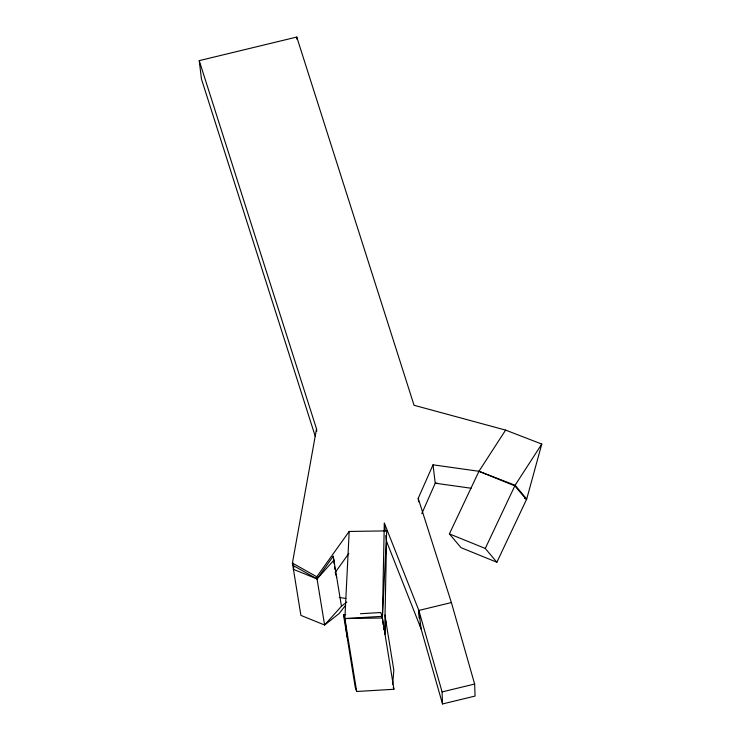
<?xml version="1.0" encoding="UTF-8"?>
<svg xmlns="http://www.w3.org/2000/svg" width="741" height="741" viewBox="0 0 741 741"><rect width="100%" height="100%" fill="white"/><g stroke="black" fill="none" stroke-linecap="round" stroke-linejoin="round"><path stroke-width="1.11" d="M384.662 634.12L386.524 541.319L385.829 535.576M383.227 624.895L382.393 618.003L386.719 530.889L349.187 531.445L344.861 618.559L347.084 636.927M384.792 634.194L385.866 621.106L385.042 614.965M392.656 684.36L393.823 670.188L385.866 621.106M345.473 605.453L339.137 613.529L324.604 625.015L300.902 615.391L292.417 563.067L316.518 428.872L199.227 60.642L296.761 37.05L414.052 405.281L505.612 430.104L541.773 444.063L526.712 499.036L524.591 498.211M293.075 563.03L292.676 565.216L317.046 578.925L324.604 625.015L341.453 606.249L346.825 602.007M293.936 567.087L293.343 569.301L317.046 578.925L333.895 560.168M418.619 501.814L418.202 498.369L433.013 464.829L478.955 471.285L515.106 485.244L526.712 499.036M421.814 513.596L435.236 483.197L433.013 464.829M478.955 471.285L514.819 485.864L526.434 499.647L496.878 562.243L461.013 547.664L449.398 533.881L478.955 471.285L505.612 430.104M496.878 562.243L485.272 548.46L514.819 485.864M515.106 485.244L541.773 444.063M341.453 606.249L333.246 556.259L317.046 578.925L316.787 576.767L349.187 531.445M348.816 553.434L335.21 572.478L336.646 576.989M419.11 618.096L418.841 610.436L451.389 602.563L474.638 684.036L475.055 696.077L442.507 703.95L419.563 623.533M442.507 703.95L442.09 691.909L474.638 684.036M360.422 613.733L380.744 612.52L382.115 616.336L393.943 689.269L356.69 691.492L355.31 687.676L343.481 614.743L345.741 614.613M382.115 616.336L344.861 618.559L343.481 614.743M437.542 483.271L435.236 483.197L471.091 488.236M339.193 597.422L345.917 598.478M449.398 533.881L485.272 548.46M292.417 563.067L316.787 576.767M442.09 691.909L418.841 610.436L384.301 522.951L382.393 618.003L344.861 618.559L356.69 691.492M386.524 541.319L421.064 628.813L418.841 610.436M393.258 687.361L393.943 689.269M418.202 498.369L451.389 602.563M315.231 436.217L201.45 79.009L199.227 60.642M384.44 524.1L385.274 530.982M383.505 627.192L383.782 629.489M296.761 37.05L297.039 39.347M333.246 556.259L334.163 563.827M334.562 567.069L334.821 569.236M316.518 428.872L316.796 431.169"/></g></svg>
